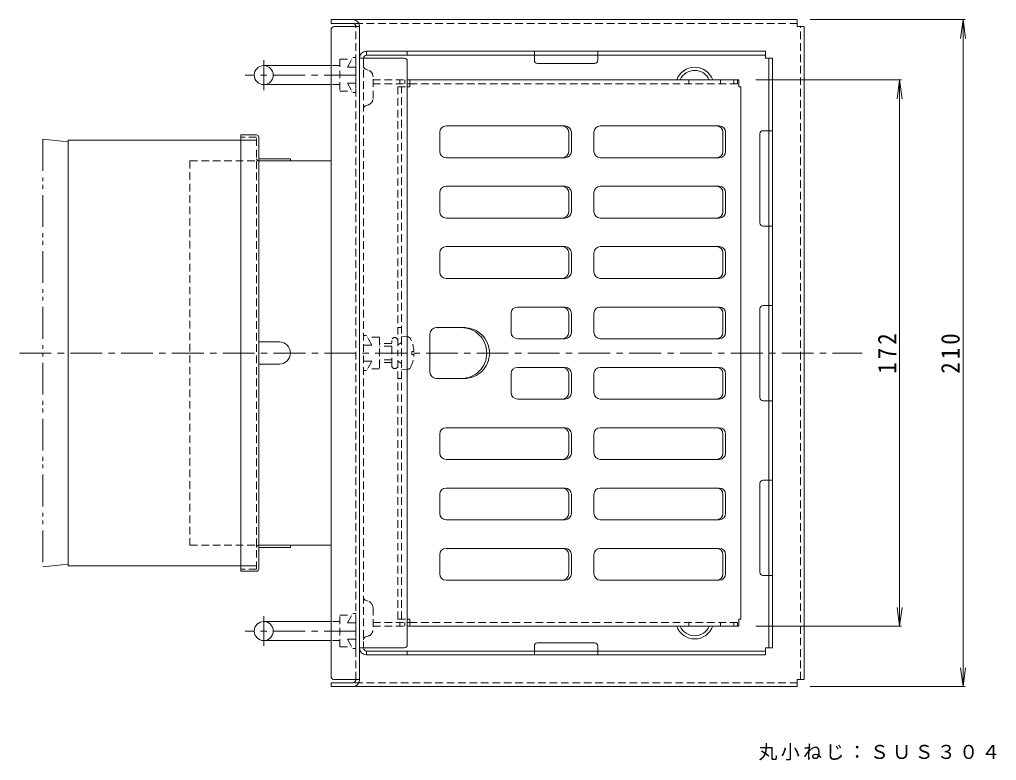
# Model space of a CAD drawing. Units: millimetres, scale not verified. Extents: x -228 to 337, y -274 to 256.
# Drawn here: x -178.6 to 129, y 22.8 to 256.1 of the extents above; entities that cross this region are included whole.
import ezdxf

# ---------------------------------------------------------------- set-up
doc = ezdxf.new("R2010")
doc.units = ezdxf.units.MM
doc.header["$LTSCALE"] = 2
for name, pattern in [('CHAIN1', [8, 5, -1, 1, -1]), ('DASHED1', [1.8, 1.2, -0.6]), ('DOUBLE_CHAIN1', [8.8, 5, -1, 0.6, -0.6, 0.6, -1])]:
    doc.linetypes.add(name, pattern=pattern)
for name, color, linetype, lineweight in [('0-0_通り芯', 3, 'Continuous', 9), ('0-1_躯体', 2, 'Continuous', 9), ('0-2_仕上', 6, 'Continuous', 9), ('0-3_建具', 4, 'Continuous', 9), ('0-4_その他', 7, 'Continuous', 9), ('0-5_寸法', 7, 'Continuous', 9), ('0-6_ハッチ', 6, 'Continuous', 9), ('0-D', 2, 'Continuous', 9)]:
    doc.layers.add(name, color=color, linetype=linetype, lineweight=lineweight)
doc.styles.add('ＭＳ ゴシック', font='')
doc.styles.get('ＭＳ ゴシック').set_extended_font_data('MS Gothic')

msp = doc.modelspace()

# ---------------------------------------------------------------- linework, layer by layer
at = {"layer": '0-0_通り芯'}
for p, q in [((-80.496, 256.101), (-80.496, 254.901)), ((-73.696, 254.901), (-80.496, 254.901)), ((-80.496, 252.9), (-80.496, 49.3)), ((-79.496, 253.9), (-71.496, 253.9)), ((-71.496, 48.3), (-71.496, 253.901)), ((66.304, 253.9), (68.504, 253.9)), ((68.504, 48.3), (68.504, 253.9)), ((-73.696, 47.3), (-80.496, 47.3)), ((-80.496, 46.1), (-80.496, 47.3)), ((-79.496, 48.3), (-71.496, 48.3)), ((66.304, 48.3), (68.504, 48.3))]:
    msp.add_line(p, q, dxfattribs=at)
at = {"layer": '0-0_通り芯', "linetype": 'DASHED1'}
for p, q in [((66.304, 254.9), (-80.496, 254.9)), ((-72.696, 48.3), (-72.696, 253.901)), ((67.304, 48.3), (67.304, 253.9)), ((66.304, 47.3), (-80.496, 47.3))]:
    msp.add_line(p, q, dxfattribs=at)
at = {"layer": '0-0_通り芯', "linetype": 'CHAIN1'}
msp.add_line((-178.59, 151.1), (86.685, 151.1), dxfattribs=at)
at = {"layer": '0-0_通り芯'}
for points in [[(66.304, 253.9), (66.304, 256.1), (-80.496, 256.1)], [(66.304, 48.3), (66.304, 46.1), (-80.496, 46.1)]]:
    msp.add_lwpolyline(points, dxfattribs=at)
for centre, radius, start, end in [((-73.696, 253.9), 2.2, 0, 90), ((-79.496, 252.9), 1, 90, 180), ((-73.696, 253.9), 1, 0, 90), ((-79.496, 49.3), 1, 180, 270), ((-73.696, 48.3), 1, 270, 0), ((-73.696, 48.3), 2.2, 270, 0)]:
    msp.add_arc(centre, radius, start, end, dxfattribs=at)
at = {"layer": '0-0_通り芯', "linetype": 'DASHED1'}
for centre, start, end in [((-73.696, 253.9), 0, 90), ((-73.696, 48.3), 270, 0)]:
    msp.add_arc(centre, 1, start, end, dxfattribs=at)
at = {"layer": '0-1_躯体'}
for p, q in [((-69.496, 246.1), (56.304, 246.1)), ((-69.296, 246.1), (-69.296, 244.9)), ((-56.496, 244.9), (-56.496, 246.1)), ((56.304, 246.1), (56.304, 243.9)), ((-71.496, 244.1), (-71.496, 58.1)), ((-57.496, 243.9), (-71.496, 243.9)), ((-69.296, 244.9), (56.304, 244.9)), ((-16.496, 243.308), (-16.496, 244.9)), ((3.504, 243.308), (3.504, 244.9)), ((58.504, 243.9), (56.304, 243.9)), ((57.304, 243.9), (57.304, 58.3)), ((58.504, 243.9), (58.504, 58.3)), ((-56.496, 59.3), (-56.496, 242.9)), ((2.504, 242.308), (-15.496, 242.308)), ((54.504, 192.1), (54.504, 220.1)), ((55.504, 221.1), (57.304, 221.1)), ((55.504, 191.1), (57.304, 191.1)), ((54.504, 137.1), (54.504, 165.1)), ((55.504, 166.1), (57.304, 166.1)), ((55.504, 136.1), (57.304, 136.1)), ((55.504, 111.1), (57.304, 111.1)), ((54.504, 110.1), (54.504, 82.1)), ((55.504, 81.1), (57.304, 81.1)), ((-16.496, 58.893), (-16.496, 57.3)), ((2.504, 59.893), (-15.496, 59.893)), ((3.504, 58.893), (3.504, 57.3)), ((-57.496, 58.3), (-71.496, 58.3)), ((-69.496, 56.1), (56.304, 56.1)), ((-69.296, 56.1), (-69.296, 57.3)), ((-69.296, 57.3), (56.304, 57.3)), ((-56.496, 57.3), (-56.496, 56.1)), ((58.504, 58.3), (56.304, 58.3)), ((56.304, 56.1), (56.304, 58.3))]:
    msp.add_line(p, q, dxfattribs=at)
at = {"layer": '0-1_躯体', "linetype": 'DASHED1'}
for p, q in [((-16.496, 244.9), (-16.496, 246.1)), ((3.504, 244.9), (3.504, 246.1)), ((-70.296, 243.9), (-70.296, 58.3)), ((-69.296, 244.9), (-56.496, 244.9)), ((-68.801, 240.202), (-69.613, 240.472)), ((-67.296, 231.286), (-67.296, 238.115)), ((-68.801, 229.199), (-69.613, 228.928)), ((57.304, 221.1), (58.504, 221.1)), ((57.304, 191.1), (58.504, 191.1)), ((57.304, 166.1), (58.504, 166.1)), ((57.304, 136.1), (58.504, 136.1)), ((57.304, 111.1), (58.504, 111.1)), ((57.304, 81.1), (58.504, 81.1)), ((-68.801, 73.002), (-69.613, 73.272)), ((-67.296, 70.915), (-67.296, 64.086)), ((-68.801, 61.999), (-69.613, 61.728)), ((-69.296, 57.3), (-56.496, 57.3)), ((-16.496, 57.3), (-16.496, 56.1)), ((3.504, 57.3), (3.504, 56.1))]:
    msp.add_line(p, q, dxfattribs=at)
at = {"layer": '0-1_躯体'}
for centre, radius, start, end in [((-69.496, 244.1), 2, 90, 180), ((-69.296, 243.9), 1, 90, 180), ((-57.496, 242.9), 1, 0, 90), ((-15.496, 243.308), 1, 180, 270), ((2.504, 243.308), 1, 270, 0), ((34.004, 235.1), 6, 19.47179, 160.52821), ((34.004, 235.1), 5, 23.57895, 156.42105), ((55.504, 220.1), 1, 90, 180), ((55.504, 192.1), 1, 180, 270), ((55.504, 165.1), 1, 90, 180), ((55.504, 137.1), 1, 180, 270), ((55.504, 110.1), 1, 90, 180), ((55.504, 82.1), 1, 180, 270), ((34.004, 67.1), 6, 199.47179, 340.52821), ((34.004, 67.1), 5, 203.57895, 336.42105), ((-57.496, 59.3), 1, 270, 0), ((-15.496, 58.893), 1, 90, 180), ((2.504, 58.893), 1, 0, 90), ((-69.496, 58.1), 2, 180, 270), ((-69.296, 58.3), 1, 180, 270)]:
    msp.add_arc(centre, radius, start, end, dxfattribs=at)
at = {"layer": '0-1_躯体', "linetype": 'DASHED1'}
for centre, radius, start, end in [((-69.296, 241.421), 1, 180, 251.56473), ((-69.496, 238.115), 2.2, 0, 71.56546), ((-69.496, 231.286), 2.2, 288.43556, 0), ((-69.296, 227.98), 1, 108.43527, 180), ((-69.296, 74.221), 1, 180, 251.56473), ((-69.496, 70.915), 2.2, 0, 71.56444), ((-69.296, 60.78), 1, 108.43527, 180), ((-69.496, 64.086), 2.2, 288.43454, 0)]:
    msp.add_arc(centre, radius, start, end, dxfattribs=at)
at = {"layer": '0-2_仕上', "linetype": 'DASHED1'}
for p, q in [((-67.296, 237.1), (-56.496, 237.1)), ((-58.852, 237.1), (-58.852, 235.9)), ((-57.296, 237.1), (-57.296, 235.9)), ((32.103, 237.1), (32.103, 235.9)), ((42.103, 237.1), (42.103, 235.9)), ((46.365, 237.1), (46.365, 235.9)), ((47.507, 237.1), (47.507, 235.9)), ((-67.296, 235.9), (-56.496, 235.9)), ((-59.496, 234.901), (-56.496, 234.901)), ((-59.496, 234.901), (-59.496, 151.1)), ((-58.296, 67.3), (-58.296, 234.901)), ((-55.74, 235.9), (47.921, 235.9)), ((-58.296, 159.1), (-59.496, 159.1)), ((-61.396, 147.15), (-61.396, 155.05)), ((-59.496, 67.3), (-59.496, 151.1)), ((-58.296, 143.1), (-59.496, 143.1)), ((-67.296, 66.3), (-56.496, 66.3)), ((-67.296, 65.1), (-56.496, 65.1)), ((-59.496, 67.3), (-56.496, 67.3)), ((-58.852, 65.1), (-58.852, 66.3)), ((-57.296, 65.1), (-57.296, 66.3)), ((-55.74, 66.3), (47.921, 66.3)), ((32.103, 65.1), (32.103, 66.3)), ((42.103, 65.1), (42.103, 66.3)), ((46.365, 65.1), (46.365, 66.3)), ((47.507, 65.1), (47.507, 66.3))]:
    msp.add_line(p, q, dxfattribs=at)
at = {"layer": '0-2_仕上'}
for p, q in [((-56.496, 237.1), (47.921, 237.1)), ((-55.74, 237.1), (-55.74, 234.901)), ((47.921, 237.1), (47.921, 234.901)), ((-56.496, 235.9), (-55.74, 235.9)), ((-56.496, 234.901), (-55.74, 234.901)), ((47.921, 234.901), (48.565, 234.901)), ((48.565, 234.901), (48.565, 151.1)), ((-6.819, 222.6), (-44.299, 222.6)), ((41.731, 222.6), (4.252, 222.6)), ((-46.299, 220.6), (-46.299, 214.601)), ((-5.668, 220.6), (-5.668, 214.601)), ((-4.819, 214.601), (-4.819, 220.6)), ((2.252, 220.6), (2.252, 214.6)), ((42.882, 220.6), (42.882, 214.6)), ((43.731, 214.6), (43.731, 220.6)), ((-6.819, 212.6), (-44.299, 212.6)), ((41.731, 212.6), (4.252, 212.6)), ((-6.819, 203.6), (-44.299, 203.6)), ((41.731, 203.6), (4.252, 203.6)), ((-46.299, 201.6), (-46.299, 195.6)), ((-5.668, 201.6), (-5.668, 195.6)), ((-4.819, 195.6), (-4.819, 201.6)), ((2.252, 201.6), (2.252, 195.6)), ((42.882, 201.6), (42.882, 195.6)), ((43.731, 195.6), (43.731, 201.6)), ((-6.819, 193.6), (-44.299, 193.6)), ((41.731, 193.6), (4.252, 193.6)), ((-6.819, 184.6), (-44.299, 184.6)), ((41.731, 184.6), (4.252, 184.6)), ((-46.299, 182.6), (-46.299, 176.6)), ((-5.668, 182.6), (-5.668, 176.6)), ((-4.819, 176.6), (-4.819, 182.6)), ((2.252, 182.6), (2.252, 176.6)), ((42.882, 182.6), (42.882, 176.6)), ((43.731, 176.6), (43.731, 182.6)), ((-6.819, 174.6), (-44.299, 174.6)), ((41.731, 174.6), (4.252, 174.6)), ((-23.807, 163.6), (-23.807, 157.6)), ((-6.819, 165.6), (-21.807, 165.6)), ((-5.668, 163.6), (-5.668, 157.6)), ((-4.819, 157.6), (-4.819, 163.6)), ((2.252, 163.6), (2.252, 157.6)), ((41.731, 165.6), (4.252, 165.6)), ((42.882, 163.6), (42.882, 157.6)), ((43.731, 157.6), (43.731, 163.6)), ((-49.367, 157.1), (-49.367, 151.1)), ((-47.367, 159.1), (-38.17, 159.1)), ((-6.819, 155.6), (-21.807, 155.6)), ((41.731, 155.6), (4.252, 155.6)), ((-49.367, 145.1), (-49.367, 151.1)), ((48.565, 67.3), (48.565, 151.1)), ((-23.807, 138.6), (-23.807, 144.6)), ((-6.819, 146.6), (-21.807, 146.6)), ((-5.668, 138.6), (-5.668, 144.6)), ((-4.819, 144.6), (-4.819, 138.6)), ((2.252, 138.601), (2.252, 144.601)), ((41.731, 146.601), (4.252, 146.601)), ((42.882, 138.601), (42.882, 144.601)), ((43.731, 144.601), (43.731, 138.601)), ((-47.367, 143.1), (-38.17, 143.1)), ((-6.819, 136.6), (-21.807, 136.6)), ((41.731, 136.601), (4.252, 136.601)), ((-6.819, 127.6), (-44.299, 127.6)), ((41.731, 127.601), (4.252, 127.601)), ((-46.299, 119.6), (-46.299, 125.6)), ((-5.668, 119.6), (-5.668, 125.6)), ((-4.819, 125.6), (-4.819, 119.6)), ((2.252, 119.601), (2.252, 125.601)), ((42.882, 119.601), (42.882, 125.601)), ((43.731, 125.601), (43.731, 119.601)), ((-6.819, 117.6), (-44.299, 117.6)), ((41.731, 117.601), (4.252, 117.601)), ((-6.819, 108.6), (-44.299, 108.6)), ((41.731, 108.601), (4.252, 108.601)), ((-46.299, 100.6), (-46.299, 106.6)), ((-5.668, 100.6), (-5.668, 106.6)), ((-4.819, 106.6), (-4.819, 100.6)), ((2.252, 100.601), (2.252, 106.601)), ((42.882, 100.601), (42.882, 106.601)), ((43.731, 106.601), (43.731, 100.601)), ((-6.819, 98.6), (-44.299, 98.6)), ((41.731, 98.601), (4.252, 98.601)), ((-6.819, 89.6), (-44.299, 89.6)), ((41.731, 89.601), (4.252, 89.601)), ((-46.299, 81.6), (-46.299, 87.6)), ((-5.668, 81.6), (-5.668, 87.6)), ((-4.819, 87.6), (-4.819, 81.6)), ((2.252, 81.601), (2.252, 87.601)), ((42.882, 81.601), (42.882, 87.601)), ((43.731, 87.601), (43.731, 81.601)), ((-6.819, 79.6), (-44.299, 79.6)), ((41.731, 79.601), (4.252, 79.601)), ((-56.496, 67.3), (-55.74, 67.3)), ((-56.496, 66.3), (-55.74, 66.3)), ((-56.496, 65.1), (47.921, 65.1)), ((-55.74, 65.1), (-55.74, 67.3)), ((47.921, 67.3), (48.565, 67.3)), ((47.921, 65.1), (47.921, 67.3))]:
    msp.add_line(p, q, dxfattribs=at)
for centre, radius, start, end in [((-44.299, 220.6), 2, 90, 180), ((-7.668, 220.6), 2, 0, 90), ((-6.819, 220.6), 2, 0, 90), ((4.252, 220.6), 2, 90, 180), ((40.882, 220.6), 2, 0, 90), ((41.731, 220.6), 2, 0, 90), ((-44.299, 214.601), 2, 180, 270), ((-7.668, 214.601), 2, 270, 0), ((-6.819, 214.601), 2, 270, 0), ((4.252, 214.6), 2, 180, 270), ((40.882, 214.6), 2, 270, 0), ((41.731, 214.6), 2, 270, 0), ((-44.299, 201.6), 2, 90, 180), ((-7.668, 201.6), 2, 0, 90), ((-6.819, 201.6), 2, 0, 90), ((4.252, 201.6), 2, 90, 180), ((40.882, 201.6), 2, 0, 90), ((41.731, 201.6), 2, 0, 90), ((-44.299, 195.6), 2, 180, 270), ((-7.668, 195.6), 2, 270, 0), ((-6.819, 195.6), 2, 270, 0), ((4.252, 195.6), 2, 180, 270), ((40.882, 195.6), 2, 270, 0), ((41.731, 195.6), 2, 270, 0), ((-44.299, 182.6), 2, 90, 180), ((-7.668, 182.6), 2, 0, 90), ((-6.819, 182.6), 2, 0, 90), ((4.252, 182.6), 2, 90, 180), ((40.882, 182.6), 2, 0, 90), ((41.731, 182.6), 2, 0, 90), ((-44.299, 176.6), 2, 180, 270), ((-7.668, 176.6), 2, 270, 0), ((-6.819, 176.6), 2, 270, 0), ((4.252, 176.6), 2, 180, 270), ((40.882, 176.6), 2, 270, 0), ((41.731, 176.6), 2, 270, 0), ((-21.807, 163.6), 2, 90, 180), ((-7.668, 163.6), 2, 0, 90), ((-6.819, 163.6), 2, 0, 90), ((4.252, 163.6), 2, 90, 180), ((40.882, 163.6), 2, 0, 90), ((41.731, 163.6), 2, 0, 90), ((-47.367, 157.1), 2, 90, 180), ((-39.477, 151.1), 8, 359.99965, 90), ((-38.629, 151.1), 8, 359.99965, 90), ((-21.807, 157.6), 2, 180, 270), ((-7.668, 157.6), 2, 270, 0), ((-6.819, 157.6), 2, 270, 0), ((4.252, 157.6), 2, 180, 270), ((40.882, 157.6), 2, 270, 0), ((41.731, 157.6), 2, 270, 0), ((-39.477, 151.1), 8, 270, 0.00035), ((-38.629, 151.1), 8, 270, 0.00035), ((-47.367, 145.1), 2, 180, 270), ((-21.807, 144.6), 2, 90, 180), ((-7.668, 144.6), 2, 0, 90), ((-6.819, 144.6), 2, 0, 90), ((4.252, 144.601), 2, 90, 180), ((40.882, 144.601), 2, 0, 90), ((41.731, 144.601), 2, 0, 90), ((-21.807, 138.6), 2, 180, 270), ((-7.668, 138.6), 2, 270, 0), ((-6.819, 138.6), 2, 270, 0), ((4.252, 138.601), 2, 180, 270), ((40.882, 138.601), 2, 270, 0), ((41.731, 138.601), 2, 270, 0), ((-44.299, 125.6), 2, 90, 180), ((-7.668, 125.6), 2, 0, 90), ((-6.819, 125.6), 2, 0, 90), ((4.252, 125.601), 2, 90, 180), ((40.882, 125.601), 2, 0, 90), ((41.731, 125.601), 2, 0, 90), ((-44.299, 119.6), 2, 180, 270), ((-7.668, 119.6), 2, 270, 0), ((-6.819, 119.6), 2, 270, 0), ((4.252, 119.601), 2, 180, 270), ((40.882, 119.601), 2, 270, 0), ((41.731, 119.601), 2, 270, 0), ((-44.299, 106.6), 2, 90, 180), ((-7.668, 106.6), 2, 0, 90), ((-6.819, 106.6), 2, 0, 90), ((4.252, 106.601), 2, 90, 180), ((40.882, 106.601), 2, 0, 90), ((41.731, 106.601), 2, 0, 90), ((-44.299, 100.6), 2, 180, 270), ((-7.668, 100.6), 2, 270, 0), ((-6.819, 100.6), 2, 270, 0), ((4.252, 100.601), 2, 180, 270), ((40.882, 100.601), 2, 270, 0), ((41.731, 100.601), 2, 270, 0), ((-44.299, 87.6), 2, 90, 180), ((-7.668, 87.6), 2, 0, 90), ((-6.819, 87.6), 2, 0, 90), ((4.252, 87.601), 2, 90, 180), ((40.882, 87.601), 2, 0, 90), ((41.731, 87.601), 2, 0, 90), ((-44.299, 81.6), 2, 180, 270), ((-7.668, 81.6), 2, 270, 0), ((-6.819, 81.6), 2, 270, 0), ((4.252, 81.601), 2, 180, 270), ((40.882, 81.601), 2, 270, 0), ((41.731, 81.601), 2, 270, 0)]:
    msp.add_arc(centre, radius, start, end, dxfattribs=at)
at = {"layer": '0-2_仕上', "linetype": 'DASHED1'}
for centre, start, end in [((-60.446, 155.05), 0, 180), ((-60.446, 147.15), 180, 0)]:
    msp.add_arc(centre, 0.95, start, end, dxfattribs=at)
at = {"layer": '0-3_建具', "color": 7, "linetype": 'DOUBLE_CHAIN1'}
for p, q in [((-171.258, 218.42), (-171.258, 83.781)), ((-163.24, 217.601), (-171.258, 218.42)), ((-163.24, 84.6), (-171.258, 83.781))]:
    msp.add_line(p, q, dxfattribs=at)
at = {"layer": '0-3_建具'}
for p, q in [((-103.962, 219.8), (-108.962, 219.8)), ((-108.962, 82.4), (-108.962, 219.8)), ((-103.262, 219.1), (-103.262, 83.1)), ((-163.25, 218.1), (-103.962, 218.1)), ((-163.25, 218.1), (-163.25, 84.1)), ((-103.262, 212.3), (-93.262, 212.3)), ((-103.262, 154.6), (-96.762, 154.6)), ((-103.262, 147.6), (-96.762, 147.6)), ((-103.262, 89.9), (-93.262, 89.9)), ((-163.25, 84.1), (-103.962, 84.1)), ((-103.962, 82.4), (-108.962, 82.4))]:
    msp.add_line(p, q, dxfattribs=at)
at = {"layer": '0-3_建具', "linetype": 'DASHED1'}
for p, q in [((-103.962, 219.1), (-108.962, 219.1)), ((-103.962, 83.1), (-103.962, 219.1)), ((-103.962, 83.1), (-108.962, 83.1))]:
    msp.add_line(p, q, dxfattribs=at)
at = {"layer": '0-3_建具'}
for points in [[(-103.262, 211.6), (-93.262, 211.6), (-93.262, 212.3)], [(-103.262, 90.6), (-93.262, 90.6), (-93.262, 89.9)]]:
    msp.add_lwpolyline(points, dxfattribs=at)
for centre, radius, start, end in [((-103.962, 219.1), 0.7, 0, 90), ((-96.762, 151.1), 3.5, 270, 90), ((-103.962, 83.1), 0.7, 270, 0)]:
    msp.add_arc(centre, radius, start, end, dxfattribs=at)
at = {"layer": '0-3_建具', "linetype": 'DASHED1'}
for centre, start, end in [((-103.262, 212.3), 180, 270), ((-103.262, 89.9), 90, 180)]:
    msp.add_arc(centre, 0.7, start, end, dxfattribs=at)
at = {"layer": '0-4_その他'}
for p, q in [((119.104, 256.1), (70.304, 256.1)), ((118.504, 256.1), (117.72, 250.152)), ((118.504, 256.1), (119.287, 250.152)), ((118.504, 46.1), (118.504, 256.1)), ((99.104, 237.1), (53.277, 237.1)), ((98.504, 237.1), (97.72, 231.152)), ((98.504, 237.1), (99.287, 231.152)), ((98.504, 65.1), (98.504, 237.1)), ((98.504, 65.1), (97.72, 71.049)), ((98.504, 65.1), (99.287, 71.049)), ((99.104, 65.1), (53.277, 65.1)), ((118.504, 46.1), (117.72, 52.049)), ((118.504, 46.1), (119.287, 52.049)), ((119.104, 46.1), (70.304, 46.1))]:
    msp.add_line(p, q, dxfattribs=at)
at = {"layer": '0-6_ハッチ', "linetype": 'DASHED1'}
msp.add_line((-124.926, 211.6), (-101.916, 211.6), dxfattribs=at)
at = {"layer": '0-6_ハッチ'}
for p, q in [((-101.916, 211.6), (-80.496, 211.6)), ((-101.916, 90.6), (-80.496, 90.6))]:
    msp.add_line(p, q, dxfattribs=at)
at = {"layer": '0-6_ハッチ', "linetype": 'DASHED1'}
msp.add_lwpolyline([(-124.926, 211.6), (-124.926, 90.6), (-101.916, 90.6)], dxfattribs=at)
at = {"layer": '0-D', "linetype": 'CHAIN1'}
for p, q in [((-101.697, 243.296), (-101.697, 233.905)), ((-72.696, 238.601), (-107.511, 238.601)), ((-101.697, 58.905), (-101.697, 68.295)), ((-72.696, 63.6), (-107.511, 63.6))]:
    msp.add_line(p, q, dxfattribs=at)
at = {"layer": '0-D', "linetype": 'DASHED1'}
for p, q in [((-77.697, 243.6), (-73.966, 243.6)), ((-77.697, 243.6), (-77.697, 233.601)), ((-75.3, 241.126), (-73.696, 244.101)), ((-73.696, 244.101), (-72.696, 244.101)), ((-72.696, 244.101), (-72.696, 233.101)), ((-77.697, 241.601), (-80.496, 241.601)), ((-75.3, 241.126), (-72.696, 241.126)), ((-77.697, 235.601), (-80.496, 235.601)), ((-75.3, 236.075), (-72.696, 236.075)), ((-75.3, 236.075), (-73.696, 233.101)), ((-77.697, 233.601), (-73.966, 233.601)), ((-73.696, 233.101), (-72.696, 233.101)), ((-69.296, 156.6), (-70.296, 156.6)), ((-67.692, 153.625), (-69.296, 156.6)), ((-65.296, 156.1), (-69.027, 156.1)), ((-65.296, 156.1), (-65.296, 146.1)), ((-61.396, 154.1), (-65.296, 154.1)), ((-59.496, 153.68), (-58.424, 154.282)), ((-56.286, 156.174), (-58.296, 156.35)), ((-67.692, 153.625), (-70.296, 153.625)), ((-61.396, 153.23), (-65.296, 153.23)), ((-54.408, 151.58), (-55.029, 151.58)), ((-55.029, 150.621), (-55.029, 151.58)), ((-67.692, 148.575), (-70.296, 148.575)), ((-67.692, 148.575), (-69.296, 145.6)), ((-61.396, 148.97), (-65.296, 148.97)), ((-61.396, 148.1), (-65.296, 148.1)), ((-59.496, 148.521), (-58.424, 147.918)), ((-54.408, 150.621), (-55.029, 150.621)), ((-69.296, 145.6), (-70.296, 145.6)), ((-65.296, 146.1), (-69.027, 146.1)), ((-56.286, 146.026), (-58.296, 145.85)), ((-77.697, 68.6), (-73.966, 68.6)), ((-77.697, 58.6), (-77.697, 68.6)), ((-75.3, 66.125), (-73.696, 69.1)), ((-73.696, 69.1), (-72.696, 69.1)), ((-72.696, 58.1), (-72.696, 69.1)), ((-77.697, 66.6), (-80.496, 66.6)), ((-75.3, 66.125), (-72.696, 66.125)), ((-77.697, 60.6), (-80.496, 60.6)), ((-77.697, 58.6), (-73.966, 58.6)), ((-75.3, 61.075), (-72.696, 61.075)), ((-75.3, 61.075), (-73.696, 58.1)), ((-73.696, 58.1), (-72.696, 58.1))]:
    msp.add_line(p, q, dxfattribs=at)
at = {"layer": '0-D'}
for p, q in [((-80.496, 241.601), (-101.697, 241.601)), ((-80.496, 235.601), (-101.697, 235.601)), ((-80.496, 66.6), (-101.697, 66.6)), ((-80.496, 60.6), (-101.697, 60.6))]:
    msp.add_line(p, q, dxfattribs=at)
for centre in [(-101.697, 238.601), (-101.697, 63.6)]:
    msp.add_circle(centre, 3, dxfattribs=at)
at = {"layer": '0-D', "linetype": 'DASHED1'}
for centre, radius, start, end in [((-58.546, 154.5), 0.25, 299.32918, 0), ((-56.373, 155.178), 1, 26.94113, 84.99829), ((-64.396, 151.1), 10, 2.7462, 26.94164), ((-58.546, 147.7), 0.25, 0, 60.67082), ((-64.396, 151.1), 10, 333.05852, 357.2538)]:
    msp.add_arc(centre, radius, start, end, dxfattribs=at)
at = {"layer": '0-D'}
msp.add_arc((-56.373, 147.023), 1, 275.00171, 333.05887, dxfattribs=at)

# ---------------------------------------------------------------- texts
at = {"layer": '0-4_その他', "color": 2, "char_height": 5.865, "attachment_point": 7, "rotation": 90, "style": 'ＭＳ ゴシック'}
for s, insert in [('\\T1.27;\\W0.9;172', (97.504, 144.6)), ('\\T1.27;\\W0.9;210', (117.504, 144.6))]:
    msp.add_mtext(s, dxfattribs=dict(at, insert=insert))
at = {"layer": '0-5_寸法', "insert": (54.059, 22.845), "char_height": 4.399, "attachment_point": 7, "style": 'ＭＳ ゴシック'}
msp.add_mtext('\\T1.17;丸小ねじ：ＳＵＳ３０４', dxfattribs=at)

doc.saveas('drawing.dxf')
